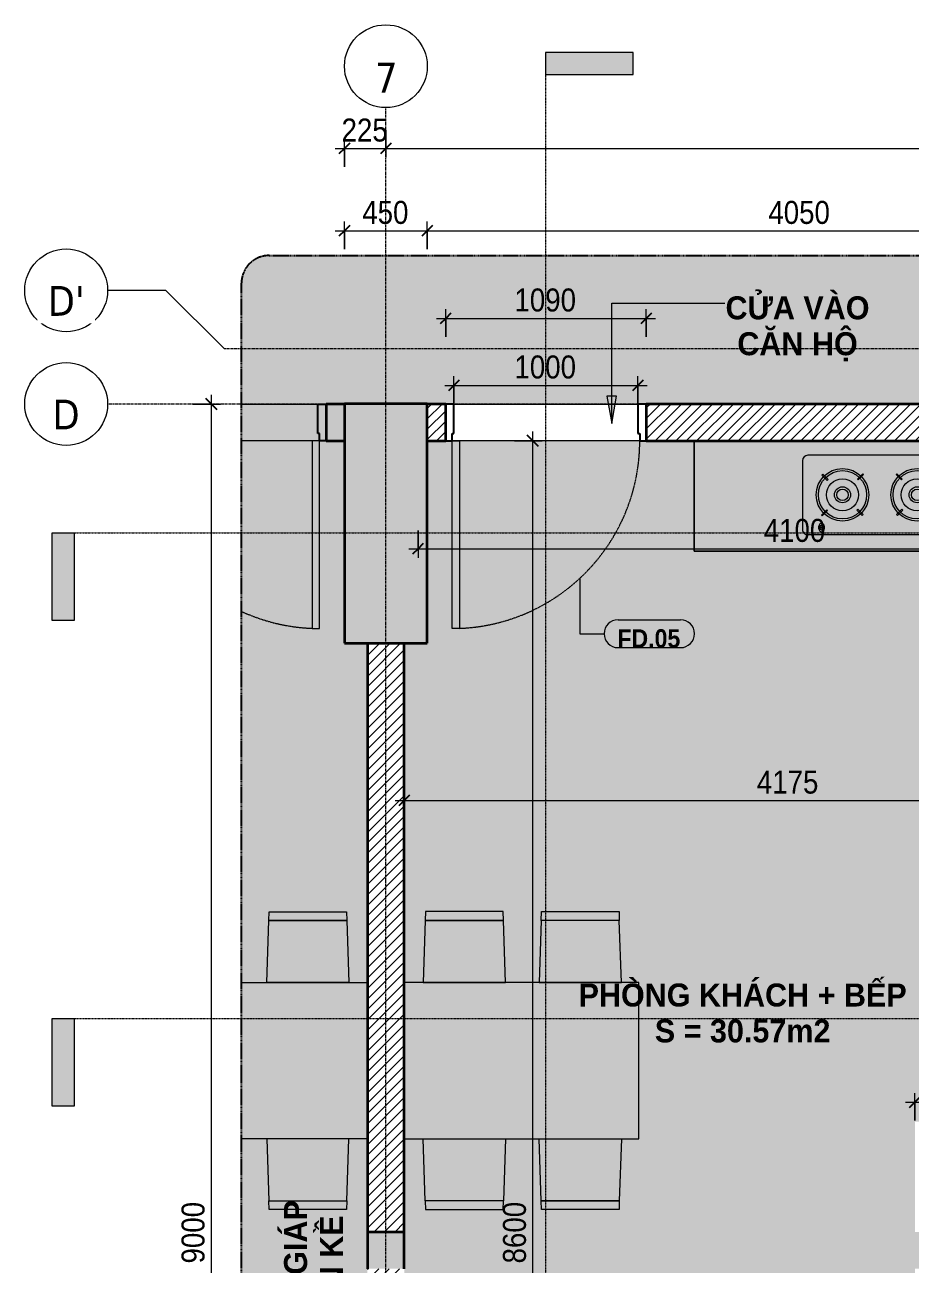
# Model space of a CAD drawing. Header units: millimetres. Extents: x 67190 to 250421, y 542 to 78637.
# Drawn here: x 67190 to 72003, y 28862 to 35598 of the extents above; entities that cross this region are included whole.
import ezdxf

# ---------------------------------------------------------------- set-up
doc = ezdxf.new("R2010")
doc.units = ezdxf.units.MM
for name, pattern in [('Dash - Tight', [4.5, 3, -1.5]), ('Dash Dot 3_16_', [7.9375, 4.7625, -1.5875, 0, -1.5875]), ('Grid Line', [22.225, 12.7, -3.175, 3.175, -3.175]), ('Hidden', [7.14375, 4.7625, -2.38125])]:
    doc.linetypes.add(name, pattern=pattern)
for name, color, linetype, lineweight in [('0-1', 7, 'Continuous', 5), ('A-ANNO-DIMS', 211, 'Continuous', 9), ('A-ANNO-DIMS-50', 211, 'Continuous', 9), ('A-DETL-GENF-1', 7, 'Continuous', 18), ('A-DETL-GENF-3', 92, 'Dash - Tight', 18), ('A-DETL-GENF-4', 92, 'Hidden', 25), ('A-DETL-GENF-5', 9, 'Continuous', 18), ('A-DETL-MEDM', 33, 'Continuous', 35), ('A-DETL-THIN', 151, 'Continuous', 18), ('A-DOOR', 31, 'Continuous', 18), ('A-DOOR-FRAM', 31, 'Continuous', 25), ('A-DOOR-IDEN', 31, 'Continuous', 9), ('A-FLOR-2', 254, 'Continuous', 18), ('A-FLOR-3', 7, 'Continuous', 18), ('A-WALL', 113, 'Continuous', 18), ('A-WALL-4', 113, 'Continuous', 35), ('A-WALL-PATT-2', 111, 'Continuous', 18), ('G-ANNO-SYMB', 111, 'Continuous', 9), ('G-ANNO-SYMB-1', 111, 'Dash Dot 3_16_', 18), ('G-ANNO-TEXT-1', 7, 'Continuous', 9), ('G-ANNO-TEXT-2', 130, 'Continuous', 9), ('I-FURN', 30, 'Continuous', 18), ('I-FURN-1', 10, 'Continuous', 18), ('I-FURN-2', 253, 'Continuous', 18), ('S-COLS-6', 52, 'Continuous', 35), ('S-GRID', 1, 'Continuous', 9), ('S-GRID-1', 1, 'Grid Line', 9), ('S-GRID-IDEN', 1, 'Continuous', 9)]:
    doc.layers.add(name, color=color, linetype=linetype, lineweight=lineweight)
doc.layers.add('A-DETL-GENF-2', color=7, linetype='Continuous', lineweight=18, transparency=0.2)
doc.styles.add('Arial_B', font='arialbd.ttf', dxfattribs={"width": 0.95, "height": 125})
doc.styles.add('Arial_B_1', font='arialbd.ttf', dxfattribs={"width": 0.9, "height": 100})
doc.styles.add('Tahoma_B', font='tahomabd.ttf', dxfattribs={"height": 162.5})
doc.styles.add('UTM Avo', font='', dxfattribs={"width": 0.9, "height": 125})
doc.styles.get('UTM Avo').set_extended_font_data('UTM Avo')
doc.dimstyles.new('1_Dim_chi_tiet_2_5', dxfattribs={"dimscale": 304.8, "dimtxt": 124.912619, "dimasz": 0.19685, "dimexe": 0.164042, "dimexo": 0.0625, "dimgap": 0.016404, "dimtad": 1, "dimdec": 0, "dimrnd": 5, "dimzin": 0, "dimdsep": 46, "dimtxsty": 'UTM Avo', "dimblk1": 'OBLIQUE', "dimblk2": 'OBLIQUE', "dimsah": 1, "dimcen": 0.09, "dimdle": 0.164042, "dimazin": 0, "dimtfac": 1, "dimtdec": 4, "dimtix": 1, "dimtmove": 0, "dimatfit": 3, "dimfxl": 0.328084, "dimfxlon": 1, "dimtvp": 1, "dimtolj": 1, "dimtzin": 0, "dimarcsym": 2})
pattern_1 = [(45, (0, 0), (-28.284271, 28.284271), [])]

# ---------------------------------------------------------------- blocks, each defined once
blk = doc.blocks.new('RES_BAN AN 1 - RES_BAN AN 1-842837-TKCS_CĂN HỘ LOẠI 5 - MẶT BẰNG')
at = {"layer": 'I-FURN-1'}
for p, q in [((-425, 1.8), (-425, 686.8)), ((425, 686.8), (425, 1.8)), ((-425, 549.7), (-761.9, 538.5)), ((-425, 102.3), (-425, 549.7)), ((425, 549.7), (761.9, 538.5)), ((425, 102.3), (425, 549.7)), ((-809.6, 536.9), (-761.9, 538.5)), ((-809.6, 115.1), (-809.6, 536.9)), ((-761.9, 538.5), (-761.9, 113.5)), ((-761.9, 538.5), (-761.9, 113.5)), ((761.9, 538.5), (761.9, 113.5)), ((761.9, 538.5), (809.6, 536.9)), ((761.9, 113.5), (761.9, 538.5)), ((809.6, 536.9), (809.6, 115.1)), ((-761.9, 113.5), (-809.6, 115.1)), ((-761.9, 113.5), (-425, 102.3)), ((761.9, 113.5), (425, 102.3)), ((809.6, 115.1), (761.9, 113.5))]:
    blk.add_line(p, q, dxfattribs=at)
blk = doc.blocks.new('RES_BAN AN 1 - RES_BAN AN 1-851490-TKCS_CĂN HỘ LOẠI 5 - MẶT BẰNG')
at = {"layer": 'I-FURN-2'}
for p, q in [((-425, 0), (-425, -1275)), ((425, -1275), (425, 0)), ((-761.9, -113.5), (-809.6, -115.1)), ((-809.6, -115.1), (-809.6, -536.9)), ((-761.9, -113.5), (-425, -102.3)), ((-761.9, -538.5), (-761.9, -113.5)), ((-761.9, -538.5), (-761.9, -113.5)), ((-425, -102.3), (-425, -549.7)), ((425, -102.3), (425, -549.7)), ((761.9, -113.5), (425, -102.3)), ((761.9, -538.5), (761.9, -113.5)), ((761.9, -113.5), (761.9, -538.5)), ((809.6, -115.1), (761.9, -113.5)), ((809.6, -536.9), (809.6, -115.1)), ((-809.6, -536.9), (-761.9, -538.5)), ((-425, -549.7), (-761.9, -538.5)), ((425, -549.7), (761.9, -538.5)), ((761.9, -538.5), (809.6, -536.9)), ((-761.9, -743.8), (-425, -732.5)), ((-425, -732.5), (-425, -1180)), ((425, -732.5), (425, -1180)), ((761.9, -743.8), (425, -732.5)), ((-809.6, -745.3), (-761.9, -743.8)), ((-809.6, -1167.2), (-809.6, -745.3)), ((-761.9, -1168.8), (-761.9, -743.8)), ((-761.9, -743.8), (-761.9, -1168.8)), ((761.9, -743.8), (809.6, -745.3)), ((761.9, -1168.8), (761.9, -743.8)), ((761.9, -1168.8), (761.9, -743.8)), ((809.6, -745.3), (809.6, -1167.2)), ((-761.9, -1168.8), (-809.6, -1167.2)), ((-425, -1180), (-761.9, -1168.8)), ((425, -1180), (761.9, -1168.8)), ((809.6, -1167.2), (761.9, -1168.8)), ((-425, -1275), (425, -1275))]:
    blk.add_line(p, q, dxfattribs=at)
blk = doc.blocks.new('HE BEP B_ - HE BEP B_-437036-TKCS_CĂN HỘ LOẠI 5 - MẶT BẰNG')
at = {"layer": 'I-FURN'}
for p, q in [((569.3, -491.3), (569.3, -119.3)), ((599.3, -89.3), (1380.9, -89.3)), ((656.9, -126.5), (689.4, -126.5)), ((656.9, -130.4), (656.9, -126.5)), ((689.4, -130.4), (656.9, -130.4)), ((689.4, -126.5), (689.4, -130.4)), ((1290.8, -126.5), (1290.8, -130.4)), ((1323.3, -126.5), (1290.8, -126.5)), ((1290.8, -130.4), (1323.3, -130.4)), ((1323.3, -130.4), (1323.3, -126.5)), ((1410.9, -491.3), (1410.9, -119.3)), ((677.1, -192.1), (672.7, -196.4)), ((672.7, -196.4), (701.8, -225.6)), ((706.2, -221.2), (677.1, -192.1)), ((894.6, -194.8), (865.5, -223.9)), ((869.9, -228.3), (899, -199.2)), ((899, -199.2), (894.6, -194.8)), ((1081.2, -199.2), (1085.6, -194.8)), ((1110.3, -228.3), (1081.2, -199.2)), ((1085.6, -194.8), (1114.7, -223.9)), ((1274, -221.2), (1303.2, -192.1)), ((1307.6, -196.4), (1278.4, -225.6)), ((1303.2, -192.1), (1307.6, -196.4)), ((701.8, -225.6), (706.2, -221.2)), ((865.5, -223.9), (869.9, -228.3)), ((1114.7, -223.9), (1110.3, -228.3)), ((1278.4, -225.6), (1274, -221.2)), ((675.4, -414), (704.6, -384.9)), ((709, -389.3), (679.8, -418.4)), ((704.6, -384.9), (709, -389.3)), ((868.3, -392), (872.7, -387.6)), ((897.4, -421.2), (868.3, -392)), ((872.7, -387.6), (901.8, -416.8)), ((1107.6, -387.6), (1078.5, -416.8)), ((1082.9, -421.2), (1112, -392)), ((1112, -392), (1107.6, -387.6)), ((1275.7, -384.9), (1271.3, -389.3)), ((1271.3, -389.3), (1300.4, -418.4)), ((1304.8, -414), (1275.7, -384.9)), ((679.8, -418.4), (675.4, -414)), ((901.8, -416.8), (897.4, -421.2)), ((1078.5, -416.8), (1082.9, -421.2)), ((1300.4, -418.4), (1304.8, -414)), ((599.3, -521.3), (1380.9, -521.3))]:
    blk.add_line(p, q, dxfattribs=at)
for centre, radius in [((787.2, -306.6), 142.6), ((787.2, -306.6), 131.3), ((1193, -306.6), 142.6), ((1193, -306.6), 131.3), ((787.2, -306.6), 87.2), ((787.2, -306.6), 43.6), ((1193, -306.6), 87.2), ((1193, -306.6), 43.6), ((787.2, -306.6), 30.9), ((1193, -306.6), 30.9)]:
    blk.add_circle(centre, radius, dxfattribs=at)
for centre, radius, start, end in [((599.3, -119.3), 30, 90, 180), ((690.4, -128.8), 33.5, 163.94189, 180), ((690.4, -128.8), 33.5, 180, 196.05811), ((681.9, -126.4), 24.7, 145.20397, 163.94189), ((673.1, -128.4), 11.6, 9.71775, 170.28225), ((673.1, -128.4), 11.6, 189.9102, 350.0898), ((676.6, -122.6), 18.1, 120.79762, 145.20397), ((673.2, -116.9), 11.5, 90, 120.79762), ((673.2, -116.9), 11.5, 59.20238, 90), ((669.8, -122.6), 18.1, 34.79603, 59.20238), ((664.4, -126.4), 24.7, 16.05811, 34.79603), ((655.9, -128.8), 33.5, 0, 16.05811), ((655.9, -128.8), 33.5, 343.94189, 0), ((1324.3, -128.8), 33.5, 163.94189, 180), ((1324.3, -128.8), 33.5, 180, 196.05811), ((1315.8, -126.4), 24.7, 145.20397, 163.94189), ((1310.5, -122.6), 18.1, 120.79762, 145.20397), ((1307.2, -128.4), 11.6, 9.71775, 170.28225), ((1307.2, -128.4), 11.6, 189.9102, 350.0898), ((1307.1, -116.9), 11.5, 90, 120.79762), ((1307.1, -116.9), 11.5, 59.20238, 90), ((1303.7, -122.6), 18.1, 34.79603, 59.20238), ((1298.3, -126.4), 24.7, 16.05811, 34.79603), ((1289.8, -128.8), 33.5, 0, 16.05811), ((1289.8, -128.8), 33.5, 343.94189, 0), ((1380.9, -119.3), 30, 360, 90), ((681.9, -131.3), 24.7, 196.05811, 214.79603), ((676.6, -135), 18.1, 214.79603, 239.20238), ((673.2, -140.7), 11.5, 239.20238, 270), ((673.2, -140.7), 11.5, 270, 300.79762), ((669.8, -135), 18.1, 300.79762, 325.20397), ((664.4, -131.3), 24.7, 325.20397, 343.94189), ((1315.8, -131.3), 24.7, 196.05811, 214.79603), ((1310.5, -135), 18.1, 214.79603, 239.20238), ((1307.1, -140.7), 11.5, 239.20238, 270), ((1307.1, -140.7), 11.5, 270, 300.79762), ((1303.7, -135), 18.1, 300.79762, 325.20397), ((1298.3, -131.3), 24.7, 325.20397, 343.94189), ((599.3, -491.3), 30, 180, 270), ((1380.9, -491.3), 30, 270, 360)]:
    blk.add_arc(centre, radius, start, end, dxfattribs=at)
at = {"layer": 'I-FURN-2'}
for p, q in [((0, 1600), (-600, 1600)), ((0, 1600), (-600, 1600)), ((0, 0), (0, 1600)), ((0, 0), (0, 1600)), ((-495.6, 337.9), (-495.6, 1182.5)), ((-478.1, 1200), (-121.9, 1200)), ((-184.4, 1173.3), (-371.1, 1173.3)), ((-104.4, 1182.5), (-104.4, 337.9)), ((-444.4, 1042.1), (-323.5, 1093.7)), ((-424.5, 1120), (-424.5, 934.5)), ((-314.6, 1078.3), (-419.7, 999.4)), ((-323.5, 1093.7), (-314.6, 1078.3)), ((-131.1, 934.5), (-131.1, 1120)), ((-453.5, 1016.6), (-446.4, 1004.2)), ((-371.1, 881.2), (-184.4, 881.2)), ((-410.2, 351.9), (-410.2, 822.3)), ((-183.5, 827.2), (-388, 827.2)), ((-382.2, 347.1), (-382.2, 827.2)), ((-354.2, 347.1), (-354.2, 827.2)), ((-326.2, 347.1), (-326.2, 827.2)), ((-298.2, 347.1), (-298.2, 827.2)), ((-270.2, 347.1), (-270.2, 827.2)), ((-242.2, 347.1), (-242.2, 827.2)), ((-214.2, 347.1), (-214.2, 827.2)), ((-186.2, 347.1), (-186.2, 827.2)), ((-158.2, 353.5), (-158.2, 820.8)), ((-441.3, 773.8), (-441.3, 400.4)), ((-130.2, 400.4), (-130.2, 773.8)), ((-388, 347.1), (-183.5, 347.1)), ((-121.9, 320.4), (-478.1, 320.4)), ((2000, 0), (0, 0)), ((0, 0), (2000, 0)), ((2000, -600), (2000, 0)), ((2000, 0), (2000, -600))]:
    blk.add_line(p, q, dxfattribs=at)
for centre, radius in [((-451.1, 1068.2), 17.8), ((-317.8, 1028.4), 22.2), ((-451.1, 961.5), 17.8)]:
    blk.add_circle(centre, radius, dxfattribs=at)
for centre, radius, start, end in [((-478.1, 1182.5), 17.5, 90, 180), ((-371.1, 1120), 53.3, 90, 180), ((-184.4, 1120), 53.3, 360, 90), ((-121.9, 1182.5), 17.5, 0, 90), ((-438.1, 1025.5), 17.8, 110.53791, 209.9521), ((-431, 1013.1), 17.8, 209.9521, 309.46175), ((-371.1, 934.5), 53.3, 180, 270), ((-184.4, 934.5), 53.3, 270, 360), ((-388, 773.8), 53.3, 90, 180), ((-183.5, 773.8), 53.3, 360, 90), ((-478.1, 337.9), 17.5, 180, 270), ((-388, 400.4), 53.3, 180, 270), ((-183.5, 400.4), 53.3, 270, 360), ((-121.9, 337.9), 17.5, 270, 0)]:
    blk.add_arc(centre, radius, start, end, dxfattribs=at)
blk = doc.blocks.new('NCV_TKTC_TANG 1_rvt-1-TKCS_CĂN HỘ LOẠI 5 - MẶT BẰNG')
at = {"layer": 'A-FLOR-2'}
blk.add_line((68792.6, 33336.9), (68367.6, 33336.9), dxfattribs=at)
at = {"layer": 'A-FLOR-3'}
blk.add_line((70532.6, 33336.9), (69512.6, 33336.9), dxfattribs=at)
at = {"layer": 'I-FURN'}
for name, p, rotation in [('HE BEP B_ - HE BEP B_-437036-TKCS_CĂN HỘ LOẠI 5 - MẶT BẰNG', (72827.6, 32736.9), 180), ('RES_BAN AN 1 - RES_BAN AN 1-842837-TKCS_CĂN HỘ LOẠI 5 - MẶT BẰNG', (69054.3, 29968.2), 90.00000000000026), ('RES_BAN AN 1 - RES_BAN AN 1-851490-TKCS_CĂN HỘ LOẠI 5 - MẶT BẰNG', (69252.6, 29968.6), 89.9999999999997)]:
    blk.add_blockref(name, p, dxfattribs=dict(at, rotation=rotation))
blk = doc.blocks.new('FD_05 - FD_05-1000x2200mm-835433-TKCS_CĂN HỘ LOẠI 5 - MẶT BẰNG')
at = {"layer": 'A-DETL-GENF-3'}
for p, q in [((510, -100), (470, -100)), ((470, -100), (470, -1120)), ((510, -1120), (510, -100)), ((470, -1120), (510, -1120))]:
    blk.add_line(p, q, dxfattribs=at)
blk.add_arc((510, -100), 1020, 245.33468, 267.75253, dxfattribs=at)
at = {"layer": 'A-DOOR-FRAM'}
for p, q in [((500, 100), (545, 100)), ((500, -60), (500, 100)), ((510, -60), (500, -60)), ((510, -100), (510, -60)), ((545, -100), (510, -100))]:
    blk.add_line(p, q, dxfattribs=at)
blk = doc.blocks.new('FD_05 - FD_05-1000x2200mm-835434-TKCS_CĂN HỘ LOẠI 5 - MẶT BẰNG')
at = {"layer": 'A-DETL-GENF-3'}
for p, q in [((470, 100), (470, 1120)), ((470, 1120), (510, 1120)), ((510, 1120), (510, 100)), ((510, 100), (470, 100))]:
    blk.add_line(p, q, dxfattribs=at)
blk.add_arc((510, 100), 1020, 92.24747, 180, dxfattribs=at)
at = {"layer": 'A-DOOR-FRAM'}
for p, q in [((-510, 100), (-545, 100)), ((-510, 60), (-510, 100)), ((545, 100), (510, 100)), ((510, 100), (510, 60)), ((-500, 60), (-510, 60)), ((-500, -100), (-500, 60)), ((510, 60), (500, 60)), ((500, 60), (500, -100)), ((-545, -100), (-500, -100)), ((500, -100), (545, -100))]:
    blk.add_line(p, q, dxfattribs=at)
blk = doc.blocks.new('BORDER VIEW - BORDER VIEW-2588524-TKCS_CĂN HỘ LOẠI 5 - MẶT BẰNG')
at = {"layer": 'A-DETL-GENF-4'}
for p, q in [((150, 11826.4), (9679.7, 11826.4)), ((0, 150), (0, 11676.4))]:
    blk.add_line(p, q, dxfattribs=at)
blk.add_arc((150, 11676.4), 150, 90, 180, dxfattribs=at)
blk = doc.blocks.new('Grid - M_Grid Head - Circle-353313-TKCS_CĂN HỘ LOẠI 5 - MẶT BẰNG')
at = {"layer": 'S-GRID-IDEN'}
blk.add_circle((0, 0), 4.5, dxfattribs=at)
blk = doc.blocks.new('DIMBLOCK2-TKCS_CĂN HỘ LOẠI 5 - MẶT BẰNG')
at = {"layer": 'A-ANNO-DIMS-50'}
for p, q in [((69327.6, 32850.1), (69327.6, 32700.1)), ((69327.6, 32750.1), (69327.6, 32850.1)), ((73427.6, 32850.1), (73427.6, 32700.1)), ((73427.6, 32750.1), (73427.6, 32850.1)), ((69277.6, 32750.1), (73477.6, 32750.1))]:
    blk.add_line(p, q, dxfattribs=at)
at = {"layer": 'A-ANNO-DIMS-50', "lineweight": 25}
for p, q in [((69327.6, 32750.1), (69297.6, 32720.1)), ((69327.6, 32750.1), (69357.6, 32780.1)), ((73427.6, 32750.1), (73397.6, 32720.1)), ((73427.6, 32750.1), (73457.6, 32780.1))]:
    blk.add_line(p, q, dxfattribs=at)
at = {"layer": 'A-ANNO-DIMS-50', "color": 0, "insert": (71206.4, 32912.5), "char_height": 125, "width": 410.824, "attachment_point": 1, "line_spacing_factor": 1.110334, "style": 'UTM Avo'}
blk.add_mtext('4100', dxfattribs=at)
blk = doc.blocks.new('_Oblique')
at = {"color": 0, "linetype": 'ByBlock', "lineweight": -2}
blk.add_line((-0.5, -0.5), (0.5, 0.5), dxfattribs=at)
blk = doc.blocks.new('DIMBLOCK5-TKCS_CĂN HỘ LOẠI 5 - MẶT BẰNG')
at = {"layer": 'A-ANNO-DIMS-50', "lineweight": 25}
for p, q in [((69951.2, 33337.4), (69921.2, 33367.4)), ((69951.2, 33337.4), (69981.2, 33307.4)), ((69951.2, 24737.4), (69921.2, 24767.4)), ((69951.2, 24737.4), (69981.2, 24707.4))]:
    blk.add_line(p, q, dxfattribs=at)
at = {"layer": 'A-ANNO-DIMS-50'}
for p, q in [((69951.2, 24687.4), (69951.2, 33387.4)), ((69851.2, 33337.4), (70001.2, 33337.4)), ((69951.2, 33337.4), (69851.2, 33337.4)), ((69851.2, 24737.4), (70001.2, 24737.4)), ((69951.2, 24737.4), (69851.2, 24737.4))]:
    blk.add_line(p, q, dxfattribs=at)
at = {"layer": 'A-ANNO-DIMS-50', "color": 0, "insert": (69788.9, 28866.2), "char_height": 125, "width": 410.824, "attachment_point": 1, "rotation": 90, "line_spacing_factor": 1.110334, "style": 'UTM Avo'}
blk.add_mtext('8600', dxfattribs=at)
blk = doc.blocks.new('DIMBLOCK19-TKCS_CĂN HỘ LOẠI 5 - MẶT BẰNG')
at = {"layer": 'A-ANNO-DIMS-50'}
for p, q in [((68927.6, 34825.9), (68927.6, 34975.9)), ((69152.6, 35025.9), (69152.6, 34875.9)), ((69152.6, 34925.9), (69152.6, 35025.9)), ((68877.6, 34925.9), (69152.6, 34925.9)), ((68927.6, 34925.9), (68927.6, 34825.9))]:
    blk.add_line(p, q, dxfattribs=at)
at = {"layer": 'A-ANNO-DIMS-50', "lineweight": 25}
for p, q in [((68927.6, 34925.9), (68897.6, 34895.9)), ((68927.6, 34925.9), (68957.6, 34955.9)), ((69152.6, 34925.9), (69122.6, 34895.9)), ((69152.6, 34925.9), (69182.6, 34955.9))]:
    blk.add_line(p, q, dxfattribs=at)
at = {"layer": 'A-ANNO-DIMS-50', "color": 0, "insert": (68911.7, 35088.3), "char_height": 125, "width": 308.118, "attachment_point": 1, "line_spacing_factor": 1.110334, "style": 'UTM Avo'}
blk.add_mtext('225', dxfattribs=at)
blk = doc.blocks.new('DIMBLOCK20-TKCS_CĂN HỘ LOẠI 5 - MẶT BẰNG')
at = {"layer": 'A-ANNO-DIMS-50'}
for p, q in [((69152.6, 35025.9), (69152.6, 34875.9)), ((69152.6, 34925.9), (69152.6, 35025.9)), ((77352.6, 35025.9), (77352.6, 34875.9)), ((77352.6, 34925.9), (77352.6, 35025.9)), ((69152.6, 34925.9), (77352.6, 34925.9))]:
    blk.add_line(p, q, dxfattribs=at)
at = {"layer": 'A-ANNO-DIMS-50', "lineweight": 25}
for p, q in [((69152.6, 34925.9), (69122.6, 34895.9)), ((69152.6, 34925.9), (69182.6, 34955.9)), ((77352.6, 34925.9), (77322.6, 34895.9)), ((77352.6, 34925.9), (77382.6, 34955.9))]:
    blk.add_line(p, q, dxfattribs=at)
at = {"layer": 'A-ANNO-DIMS-50', "color": 0, "insert": (73081.4, 35088.3), "char_height": 125, "width": 410.824, "attachment_point": 1, "line_spacing_factor": 1.110334, "style": 'UTM Avo'}
blk.add_mtext('8200', dxfattribs=at)
blk = doc.blocks.new('DIMBLOCK22-TKCS_CĂN HỘ LOẠI 5 - MẶT BẰNG')
at = {"layer": 'A-ANNO-DIMS-50'}
for p, q in [((68927.6, 34378.3), (68927.6, 34528.3)), ((69377.6, 34378.3), (69377.6, 34528.3)), ((68877.6, 34478.3), (69377.6, 34478.3)), ((68927.6, 34478.3), (68927.6, 34378.3)), ((69377.6, 34478.3), (69377.6, 34378.3))]:
    blk.add_line(p, q, dxfattribs=at)
at = {"layer": 'A-ANNO-DIMS-50', "lineweight": 25}
for p, q in [((68927.6, 34478.3), (68957.6, 34508.3)), ((69377.6, 34478.3), (69407.6, 34508.3)), ((68927.6, 34478.3), (68897.6, 34448.3)), ((69377.6, 34478.3), (69347.6, 34448.3))]:
    blk.add_line(p, q, dxfattribs=at)
at = {"layer": 'A-ANNO-DIMS-50', "color": 0, "insert": (69024.2, 34640.7), "char_height": 125, "width": 308.118, "attachment_point": 1, "line_spacing_factor": 1.110334, "style": 'UTM Avo'}
blk.add_mtext('450', dxfattribs=at)
blk = doc.blocks.new('DIMBLOCK23-TKCS_CĂN HỘ LOẠI 5 - MẶT BẰNG')
at = {"layer": 'A-ANNO-DIMS-50'}
for p, q in [((69377.6, 34378.3), (69377.6, 34528.3)), ((73427.6, 34378.3), (73427.6, 34528.3)), ((69377.6, 34478.3), (73427.6, 34478.3)), ((69377.6, 34478.3), (69377.6, 34378.3)), ((73427.6, 34478.3), (73427.6, 34378.3))]:
    blk.add_line(p, q, dxfattribs=at)
at = {"layer": 'A-ANNO-DIMS-50', "lineweight": 25}
for p, q in [((69377.6, 34478.3), (69407.6, 34508.3)), ((73427.6, 34478.3), (73457.6, 34508.3)), ((69377.6, 34478.3), (69347.6, 34448.3)), ((73427.6, 34478.3), (73397.6, 34448.3))]:
    blk.add_line(p, q, dxfattribs=at)
at = {"layer": 'A-ANNO-DIMS-50', "color": 0, "insert": (71231.4, 34640.7), "char_height": 125, "width": 410.824, "attachment_point": 1, "line_spacing_factor": 1.110334, "style": 'UTM Avo'}
blk.add_mtext('4050', dxfattribs=at)
blk = doc.blocks.new('STN_Door Tag - STN_Door Tag-1788670-TKCS_CĂN HỘ LOẠI 5 - MẶT BẰNG')
at = {"layer": 'A-DOOR-IDEN'}
for p, q in [((-3.37, 1.49), (3.43, 1.49)), ((-3.37, -1.52), (3.43, -1.52))]:
    blk.add_line(p, q, dxfattribs=at)
for centre, start, end in [((-3.37, -0.01), 90, 270), ((3.43, -0.01), 270, 90)]:
    blk.add_arc(centre, 1.51, start, end, dxfattribs=at)
blk = doc.blocks.new('DIMBLOCK29-TKCS_CĂN HỘ LOẠI 5 - MẶT BẰNG')
at = {"layer": 'A-ANNO-DIMS-50'}
for p, q in [((69477.6, 33902.4), (69477.6, 34052.4)), ((70567.6, 33902.4), (70567.6, 34052.4)), ((69427.6, 34002.4), (70617.6, 34002.4)), ((69477.6, 34002.4), (69477.6, 33902.4)), ((70567.6, 34002.4), (70567.6, 33902.4))]:
    blk.add_line(p, q, dxfattribs=at)
at = {"layer": 'A-ANNO-DIMS-50', "lineweight": 25}
for p, q in [((69477.6, 34002.4), (69507.6, 34032.4)), ((70567.6, 34002.4), (70597.6, 34032.4)), ((69477.6, 34002.4), (69447.6, 33972.4)), ((70567.6, 34002.4), (70537.6, 33972.4))]:
    blk.add_line(p, q, dxfattribs=at)
at = {"layer": 'A-ANNO-DIMS-50', "color": 0, "insert": (69851.4, 34164.8), "char_height": 125, "width": 410.824, "attachment_point": 1, "line_spacing_factor": 1.110334, "style": 'UTM Avo'}
blk.add_mtext('1090', dxfattribs=at)
blk = doc.blocks.new('DIMBLOCK30-TKCS_CĂN HỘ LOẠI 5 - MẶT BẰNG')
at = {"layer": 'A-ANNO-DIMS-50'}
for p, q in [((69522.6, 33538.3), (69522.6, 33688.3)), ((70522.6, 33538.3), (70522.6, 33688.3)), ((69472.6, 33638.3), (70572.6, 33638.3)), ((69522.6, 33638.3), (69522.6, 33538.3)), ((70522.6, 33638.3), (70522.6, 33538.3))]:
    blk.add_line(p, q, dxfattribs=at)
at = {"layer": 'A-ANNO-DIMS-50', "lineweight": 25}
for p, q in [((69522.6, 33638.3), (69492.6, 33608.3)), ((69522.6, 33638.3), (69552.6, 33668.3)), ((70522.6, 33638.3), (70492.6, 33608.3)), ((70522.6, 33638.3), (70552.6, 33668.3))]:
    blk.add_line(p, q, dxfattribs=at)
at = {"layer": 'A-ANNO-DIMS-50', "color": 0, "insert": (69851.4, 33800.7), "char_height": 125, "width": 410.824, "attachment_point": 1, "line_spacing_factor": 1.110334, "style": 'UTM Avo'}
blk.add_mtext('1000', dxfattribs=at)
blk = doc.blocks.new('DIMBLOCK31-TKCS_CĂN HỘ LOẠI 5 - MẶT BẰNG')
at = {"layer": 'A-ANNO-DIMS-50', "lineweight": 25}
for p, q in [((68204.1, 33536.9), (68174.1, 33566.9)), ((68204.1, 33536.9), (68234.1, 33506.9)), ((68204.1, 24536.9), (68174.1, 24566.9)), ((68204.1, 24536.9), (68234.1, 24506.9))]:
    blk.add_line(p, q, dxfattribs=at)
at = {"layer": 'A-ANNO-DIMS-50'}
for p, q in [((68204.1, 24536.9), (68204.1, 33586.9)), ((68104.1, 33536.9), (68254.1, 33536.9)), ((68204.1, 33536.9), (68104.1, 33536.9)), ((68104.1, 24536.9), (68254.1, 24536.9)), ((68204.1, 24536.9), (68104.1, 24536.9))]:
    blk.add_line(p, q, dxfattribs=at)
at = {"layer": 'A-ANNO-DIMS-50', "color": 0, "insert": (68041.7, 28865.8), "char_height": 125, "width": 410.824, "attachment_point": 1, "rotation": 90, "line_spacing_factor": 1.110334, "style": 'UTM Avo'}
blk.add_mtext('9000', dxfattribs=at)
blk = doc.blocks.new('Section - 3_32_ x 3_8_-4701953-TKCS_CĂN HỘ LOẠI 5 - MẶT BẰNG')
at = {"layer": 'G-ANNO-SYMB'}
blk.add_hatch(color=256, dxfattribs=at).paths.add_polyline_path([(0, 9.525), (0, 0), (-2.38125, 0), (-2.38125, 9.525)])
for p, q in [((0, 9.525), (-2.38125, 9.525)), ((-2.38125, 9.525), (-2.38125, 0)), ((0, 0), (0, 9.525)), ((-2.38125, 0), (0, 0))]:
    blk.add_line(p, q, dxfattribs=at)
blk = doc.blocks.new('DIMBLOCK40-TKCS_CĂN HỘ LOẠI 5 - MẶT BẰNG')
at = {"layer": 'A-ANNO-DIMS-50'}
for p, q in [((74527.6, 29842.2), (74527.6, 29692.2)), ((74527.6, 29742.2), (74527.6, 29842.2)), ((72027.6, 29642.2), (72027.6, 29792.2)), ((71977.6, 29742.2), (74577.6, 29742.2)), ((72027.6, 29742.2), (72027.6, 29642.2))]:
    blk.add_line(p, q, dxfattribs=at)
at = {"layer": 'A-ANNO-DIMS-50', "lineweight": 25}
for p, q in [((72027.6, 29742.2), (71997.6, 29712.2)), ((72027.6, 29742.2), (72057.6, 29772.2)), ((74527.6, 29742.2), (74497.6, 29712.2)), ((74527.6, 29742.2), (74557.6, 29772.2))]:
    blk.add_line(p, q, dxfattribs=at)
at = {"layer": 'A-ANNO-DIMS-50', "color": 0, "insert": (73106.4, 29904.6), "char_height": 125, "width": 410.824, "attachment_point": 1, "line_spacing_factor": 1.110334, "style": 'UTM Avo'}
blk.add_mtext('2500', dxfattribs=at)
blk = doc.blocks.new('DIMBLOCK52-TKCS_CĂN HỘ LOẠI 5 - MẶT BẰNG')
at = {"layer": 'A-ANNO-DIMS-50'}
for p, q in [((69252.6, 31482.2), (69252.6, 31332.2)), ((69252.6, 31382.2), (69252.6, 31482.2)), ((73427.6, 31482.2), (73427.6, 31332.2)), ((73427.6, 31382.2), (73427.6, 31482.2)), ((69202.6, 31382.2), (73477.6, 31382.2))]:
    blk.add_line(p, q, dxfattribs=at)
at = {"layer": 'A-ANNO-DIMS-50', "lineweight": 25}
for p, q in [((69252.6, 31382.2), (69282.6, 31412.2)), ((73427.6, 31382.2), (73457.6, 31412.2)), ((69252.6, 31382.2), (69222.6, 31352.2)), ((73427.6, 31382.2), (73397.6, 31352.2))]:
    blk.add_line(p, q, dxfattribs=at)
at = {"layer": 'A-ANNO-DIMS-50', "color": 0, "insert": (71168.9, 31544.6), "char_height": 125, "width": 410.824, "attachment_point": 1, "line_spacing_factor": 1.110334, "style": 'UTM Avo'}
blk.add_mtext('4175', dxfattribs=at)

msp = doc.modelspace()

# ---------------------------------------------------------------- hatches: boundary and pattern name
at = {"layer": 'A-DETL-GENF-1'}
msp.add_hatch(color=256, dxfattribs=at).paths.add_polyline_path([(69452.6, 24737.4), (72027.6, 24737.4), (72028, 29637.4), (74527.6, 29637.4), (74527.1, 31137.4), (73427.6, 31137.4), (73427.6, 33337.4), (69377.6, 33336.9), (69377.6, 32236.9), (69252.6, 32236.9), (69252.6, 25536.9), (69352.6, 25536.9), (69352.6, 24737.4)])
at = {"layer": 'A-DETL-GENF-2'}
h = msp.add_hatch(color=256, dxfattribs=at)
h.paths.add_polyline_path([(68517.6, 22517.4), (78047.3, 22517.4), (78086.1, 22522.5), (78122.3, 22537.5), (78153.3, 22561.3), (78177.2, 22592.4), (78192.2, 22628.5), (78197.3, 22667.4), (78197.3, 34193.8), (78192.2, 34232.6), (78177.2, 34268.8), (78153.3, 34299.9), (78122.3, 34323.7), (78086.1, 34338.7), (78047.3, 34343.8), (68517.6, 34343.8), (68478.7, 34338.7), (68442.6, 34323.7), (68411.5, 34299.9), (68387.7, 34268.8), (68372.7, 34232.6), (68367.6, 34193.8), (68367.6, 22667.4), (68372.7, 22628.5), (68387.7, 22592.4), (68411.5, 22561.3), (68442.6, 22537.5), (68478.7, 22522.5)])
h.paths.add_polyline_path([(69252.6, 23335.3), (69052.6, 23335.3), (69052.6, 24536.9), (68952.6, 24537.4), (68952.6, 25536.9), (69052.6, 25536.9), (69052.6, 32235.3), (68977.6, 32235.3), (68977.6, 32236.9), (68927.6, 32236.9), (68927.8, 33537.4), (77527.6, 33536.9), (77527.6, 32536.9), (77452.6, 32536.9), (77452.6, 24536.9), (74627.6, 24536.9), (74627.3, 23336.9), (69252.6, 23336.9)])
h.paths.add_polyline_path([(77302.6, 23336.9), (77102.6, 23337.4), (77102.6, 23536.9), (77302.6, 23536.9), (77302.6, 23337.4)])
h.paths.add_polyline_path([(77950.7, 26746.5), (77938.2, 26748.2), (77926.6, 26753.1), (77916.4, 26761.3), (77908.5, 26772.4), (77904.3, 26783.3), (77902.8, 26795), (77904.5, 26807.4), (77909.4, 26819), (77917.2, 26828.9), (77928.7, 26837.2), (77939.6, 26841.4), (77951.3, 26842.8), (77951.3, 26839.7), (77938.8, 26837.9), (77927.2, 26832.6), (77919.4, 26826.7), (77912.2, 26817.4), (77907.4, 26805.5), (77906, 26795), (77907.8, 26782.5), (77913, 26770.9), (77919.4, 26762.7), (77928.2, 26755.8), (77939.1, 26751.3), (77950.7, 26749.5), (77950.7, 26748.2)])
at = {"layer": 'A-DETL-GENF-5'}
h = msp.add_hatch(dxfattribs=at)
h.set_pattern_fill('FP_2', color=256, style=0, pattern_type=2)
h.set_pattern_definition([(50, (0, 0), (364.3679, -31.8783), [38.1, -419.1]), (355, (0, 0), (-70.4859, 382.1133), [30.48, -335.28]), (100.451, (30.36, -2.66), (293.885, 350.2334), [32.38, -356.18]), (46.184, (0, 101.6), (542.1585, -84.0858), [57.15, -628.65]), (96.636, (45.2, 94.6), (474.805, 494.8554), [48.57, -534.27]), (351.184, (0, 101.6), (474.8102, 494.85), [45.72, -502.92]), (21, (50.8, 76.2), (303.2285, -204.5305), [38.1, -419.1]), (326, (50.8, 76.2), (123.6039, 368.376), [30.48, -335.28]), (71.451, (76.07, 59.16), (426.8341, 163.8427), [32.38, -356.18]), (37.5, (0, 0), (6.17665, 169.11015), [3.353, -327.863, 3.353, -337.007, -336.55]), (37.5, (0, 0), (6.17665, 169.11015), [-671.576, 3.353, -333.197]), (7.5, (0, 0), (133.63888, 200.3615), [3.353, -190.703, 3.353, -320.243, -128.27]), (7.5, (0, 0), (133.63888, 200.3615), [-517.652, 3.353, -124.917]), (327.5, (-113.28, 0), (271.18182, -11.45836), [3.353, -123.647, 3.353, -392.887, -525.78]), (327.5, (-113.28, 0), (271.18182, -11.45836), [-523.24, 3.353, -522.427]), (317.5, (-164.08, 0), (296.2585, 50.85285), [3.353, -161.747, 3.353, -259.791, -373.38]), (317.5, (-164.08, 0), (296.2585, 50.85285), [-428.244, 3.353, -370.027]), (45, (0, 0), (-125.7236, 125.7236), []), (45, (0, 190.5), (-125.7236, 125.7236), [])])
h.paths.add_polyline_path([(69052.6, 23335.3), (69252.6, 23335.3), (69252.5, 23536.9), (69052.6, 23536.9), (69052.6, 23336.9)])
h.paths.add_polyline_path([(74432.5, 23339), (74627.6, 23339), (74627.6, 23536.9), (74427.6, 23536.9), (74427.6, 23339)])
h.paths.add_polyline_path([(77452.6, 24536.9), (77452.6, 25536.9), (77077.6, 25536.9), (77077.6, 24536.9), (77452.6, 24536.9)])
h.paths.add_polyline_path([(72227.6, 24536.9), (72227.6, 24737.4), (72027.6, 24736.9), (72027.6, 24536.9), (72127.6, 24536.9)])
h.paths.add_polyline_path([(69252.6, 24537.4), (69352.6, 24537.4), (69352.6, 25536.9), (68952.6, 25536.9), (68952.6, 24537.4), (69052.6, 24537.4)])
h.paths.add_polyline_path([(74520, 24538.6), (74627.6, 24538.6), (74627.6, 24737.4), (74427.6, 24736.9), (74427.6, 24538.6)])
h.paths.add_polyline_path([(77452.6, 28386.9), (77452.6, 28886.9), (77252.6, 28886.9), (77252.6, 28386.9)])
h.paths.add_polyline_path([(74542.1, 28836.9), (74627.6, 28836.9), (74627.6, 29036.9), (74527.6, 29036.9), (74527.6, 28836.9)])
h.paths.add_polyline_path([(72027.6, 28836.9), (72127.6, 28836.9), (72127.6, 29036.9), (72027.6, 29036.9)])
h.paths.add_polyline_path([(69052.6, 28836.9), (69252.6, 28836.9), (69252.6, 29036.9), (69052.6, 29036.9)])
h.paths.add_polyline_path([(77452.6, 30436.9), (77452.6, 30836.9), (77252.6, 30836.9), (77252.6, 30436.9)])
h.paths.add_polyline_path([(73627.6, 31136.9), (73627.6, 31236.9), (73427.6, 31236.9), (73427.6, 31136.9)])
h.paths.add_polyline_path([(69377.6, 32236.9), (69377.6, 33537.4), (68927.6, 33536.9), (68927.6, 32236.9), (69252.6, 32236.9)])
h.paths.add_polyline_path([(77527.6, 32536.9), (77527.6, 33536.9), (77177.6, 33536.9), (77177.6, 32536.9), (77452.6, 32536.9)])
h.paths.add_polyline_path([(74056.9, 33336.9), (74252.9, 33336.9), (74252.9, 33536.9), (74052.9, 33536.9), (74052.9, 33336.9)])
at = {"layer": 'A-WALL-PATT-2'}
h = msp.add_hatch(dxfattribs=at)
h.set_pattern_fill('FP_1', color=256, style=0, pattern_type=2)
h.set_pattern_definition(pattern_1)
h.paths.add_polyline_path([(75452.6, 33336.9), (77177.6, 33337.4), (77177.6, 33536.9), (74252.9, 33536.9), (74252.9, 33336.9), (75446.3, 33336.9)])
h.paths.add_polyline_path([(73427.6, 33336.9), (74052.9, 33337.4), (74052.9, 33536.9), (70567.6, 33536.9), (70567.6, 33336.9), (73427.6, 33336.9)])
h.paths.add_polyline_path([(69377.6, 33336.9), (69477.6, 33337.4), (69477.6, 33536.9), (69377.6, 33536.9), (69377.6, 33337.4)])
h = msp.add_hatch(dxfattribs=at)
h.set_pattern_fill('FP_1', color=256, style=0, pattern_type=2)
h.set_pattern_definition(pattern_1)
h.paths.add_polyline_path([(69252.6, 25536.9), (69252.6, 28836.9), (69052.6, 28836.9), (69052.6, 25536.9)])
h.paths.add_polyline_path([(69052.6, 29036.9), (69252.6, 29036.9), (69252.6, 32236.9), (69052.6, 32236.9), (69052.6, 29978.4)])
at = {"layer": 'G-ANNO-TEXT-2'}
msp.add_hatch(color=256, dxfattribs=at).paths.add_polyline_path([(70379.9, 33430.3), (70406.3, 33580.3), (70353.4, 33580.3)])

# ---------------------------------------------------------------- linework, layer by layer
at = {"layer": 'A-DETL-MEDM'}
for p, q in [((69377.6, 33537.4), (68927.6, 33537.4)), ((68927.6, 33537.4), (68927.6, 32236.9)), ((69377.6, 32236.9), (69377.6, 33537.4)), ((68927.6, 32236.9), (69377.6, 32236.9)), ((69252.6, 29036.9), (69052.6, 29036.9)), ((69052.6, 29036.9), (69052.6, 28836.9)), ((69252.6, 28836.9), (69252.6, 29036.9))]:
    msp.add_line(p, q, dxfattribs=at)
at = {"layer": 'A-DETL-THIN'}
for p, q in [((69377.6, 33536.9), (74052.9, 33536.9)), ((73427.6, 33337.4), (69377.6, 33337.4)), ((68977.6, 32235.3), (68977.6, 32236.9)), ((69052.6, 32235.3), (68977.6, 32235.3)), ((69052.6, 29036.9), (69052.6, 32235.3)), ((69252.6, 32236.9), (69252.6, 29036.9))]:
    msp.add_line(p, q, dxfattribs=at)
at = {"layer": 'A-DOOR-IDEN'}
for p, q in [((70206.3, 32586.7), (70206.3, 32288.7)), ((70206.3, 32288.7), (70338.8, 32288.7))]:
    msp.add_line(p, q, dxfattribs=at)
at = {"layer": 'A-WALL'}
for p, q in [((68367.6, 33536.9), (68782.6, 33536.9)), ((69522.6, 33536.9), (70522.6, 33536.9)), ((68792.6, 33336.9), (68367.6, 33336.9)), ((70532.6, 33336.9), (69512.6, 33336.9))]:
    msp.add_line(p, q, dxfattribs=at)
at = {"layer": 'A-WALL-4'}
for p, q in [((68927.6, 33536.9), (68827.6, 33536.9)), ((68827.6, 33536.9), (68827.6, 33336.9)), ((69477.6, 33536.9), (69377.6, 33536.9)), ((69477.6, 33336.9), (69477.6, 33536.9)), ((74052.9, 33536.9), (70567.6, 33536.9)), ((70567.6, 33536.9), (70567.6, 33336.9)), ((68827.6, 33336.9), (68927.6, 33336.9)), ((69377.6, 33336.9), (69477.6, 33336.9)), ((70567.6, 33336.9), (74052.9, 33336.9)), ((69052.6, 32236.9), (69052.6, 29036.9)), ((69252.6, 29036.9), (69252.6, 32236.9))]:
    msp.add_line(p, q, dxfattribs=at)
at = {"layer": 'G-ANNO-SYMB-1'}
for p, q in [((70020.8, 35327.6), (70020.8, 21654.4)), ((67458.2, 32837.4), (79306.4, 32837.4)), ((67458.2, 30197.4), (79306.4, 30197.4))]:
    msp.add_line(p, q, dxfattribs=at)
at = {"layer": 'G-ANNO-TEXT-2'}
for p, q in [((70379.9, 34084.3), (70929.6, 34084.3)), ((70379.9, 33430.3), (70379.9, 34084.3)), ((70929.6, 34084.3), (70995.6, 34084.3)), ((70406.3, 33580.3), (70353.4, 33580.3)), ((70353.4, 33580.3), (70379.9, 33430.3)), ((70379.9, 33430.3), (70406.3, 33580.3))]:
    msp.add_line(p, q, dxfattribs=at)
at = {"layer": 'S-COLS-6'}
msp.add_line((69052.6, 29036.9), (69052.6, 28836.9), dxfattribs=at)
at = {"layer": 'S-GRID'}
for p, q in [((67957.3, 34154.4), (67639.8, 34154.4)), ((68274.8, 33836.9), (67957.3, 34154.4))]:
    msp.add_line(p, q, dxfattribs=at)
at = {"layer": 'S-GRID-1'}
for p, q in [((69152.6, 33897.8), (69152.6, 35147.8)), ((69152.6, 23073.3), (69152.6, 33897.8)), ((69524.8, 33836.9), (68274.8, 33836.9)), ((77158.5, 33836.9), (69524.8, 33836.9)), ((68889.8, 33536.9), (67639.8, 33536.9)), ((77793.5, 33536.9), (68889.8, 33536.9))]:
    msp.add_line(p, q, dxfattribs=at)

# ---------------------------------------------------------------- block references
at = {"layer": '0-1'}
msp.add_blockref('NCV_TKTC_TANG 1_rvt-1-TKCS_CĂN HỘ LOẠI 5 - MẶT BẰNG', (0, 0), dxfattribs=at)
at = {"layer": 'A-DETL-GENF-3'}
msp.add_blockref('BORDER VIEW - BORDER VIEW-2588524-TKCS_CĂN HỘ LOẠI 5 - MẶT BẰNG', (68367.6, 22517.4), dxfattribs=at)
at = {"layer": 'A-DOOR'}
msp.add_blockref('FD_05 - FD_05-1000x2200mm-835433-TKCS_CĂN HỘ LOẠI 5 - MẶT BẰNG', (68282.6, 33436.9), dxfattribs=at)
at = {"layer": 'A-DOOR', "rotation": 180}
msp.add_blockref('FD_05 - FD_05-1000x2200mm-835434-TKCS_CĂN HỘ LOẠI 5 - MẶT BẰNG', (70022.6, 33436.9), dxfattribs=at)
at = {"layer": 'A-DOOR-IDEN', "xscale": 49.99999999999998, "yscale": 49.99999999999998, "zscale": 49.99999999999998}
msp.add_blockref('STN_Door Tag - STN_Door Tag-1788670-TKCS_CĂN HỘ LOẠI 5 - MẶT BẰNG', (70582.8, 32288.9), dxfattribs=at)
at = {"layer": 'G-ANNO-SYMB', "xscale": 49.99999999999998, "yscale": 49.99999999999998, "zscale": 49.99999999999998, "rotation": 269.9999999999996}
msp.add_blockref('Section - 3_32_ x 3_8_-4701953-TKCS_CĂN HỘ LOẠI 5 - MẶT BẰNG', (70020.8, 35327.6), dxfattribs=at)
at = {"layer": 'G-ANNO-SYMB', "extrusion": (0, 0, -1), "xscale": 49.99999999999998, "yscale": 49.99999999999998, "zscale": 49.99999999999998, "rotation": 180}
for p in [(-67458.2, 32837.4), (-67458.2, 30197.4)]:
    msp.add_blockref('Section - 3_32_ x 3_8_-4701953-TKCS_CĂN HỘ LOẠI 5 - MẶT BẰNG', p, dxfattribs=at)
at = {"layer": 'S-GRID-IDEN', "xscale": 49.99999999999998, "yscale": 49.99999999999998, "zscale": 49.99999999999998}
msp.add_blockref('Grid - M_Grid Head - Circle-353313-TKCS_CĂN HỘ LOẠI 5 - MẶT BẰNG', (69152.6, 35372.8), dxfattribs=at)
at = {"layer": 'S-GRID-IDEN', "xscale": 49.99999999999998, "yscale": 49.99999999999998, "zscale": 49.99999999999998, "rotation": 89.99999999999984}
for p in [(67414.8, 34154.4), (67414.8, 33536.9)]:
    msp.add_blockref('Grid - M_Grid Head - Circle-353313-TKCS_CĂN HỘ LOẠI 5 - MẶT BẰNG', p, dxfattribs=at)

# ---------------------------------------------------------------- texts
at = {"layer": 'A-DOOR-IDEN', "insert": (70581.8, 32262.2), "char_height": 100, "width": 351.45, "attachment_point": 5, "line_spacing_factor": 0.936439, "style": 'Arial_B_1'}
msp.add_mtext('\\pt2.25,4.5,6.75,9,11.25,13.5,15.75,18,20.25,22.5,24.75,27,29.25,31.5,33.75,36,38.25,40.5,42.75,45,47.25,49.5,51.75,54,56.25,58.5,60.75,63,65.25,67.5,69.75,72;FD.05', dxfattribs=at)
at = {"layer": 'G-ANNO-TEXT-1', "char_height": 125, "attachment_point": 5, "line_spacing_factor": 0.936439, "style": 'Arial_B'}
for s, insert, width in [('\\pt570,1140,1710,2280,2850,3420,3990,4560,5130,5700,6270,6840,7410,7980,8550,9120,9690,10260,10830,11400,11970,12540,13110,13680,14250,14820,15390,15960,16530,17100,17670,18240;CỬA VÀO\\PCĂN HỘ', (71390.1, 33945.8), 911.05), ('\\pt570,1140,1710,2280,2850,3420,3990,4560,5130,5700,6270,6840,7410,7980,8550,9120,9690,10260,10830,11400,11970,12540,13110,13680,14250,14820,15390,15960,16530,17100,17670,18240;PHÒNG KHÁCH + BẾP\\PS = 30.57m2', (71091.7, 30226.4), 1838.25)]:
    msp.add_mtext(s, dxfattribs=dict(at, insert=insert, width=width))
at = {"layer": 'G-ANNO-TEXT-1', "insert": (68760, 28597.2), "char_height": 125, "width": 1423.575, "attachment_point": 5, "rotation": 90, "line_spacing_factor": 0.936439, "style": 'Arial_B'}
msp.add_mtext('\\pt570,1140,1710,2280,2850,3420,3990,4560,5130,5700,6270,6840,7410,7980,8550,9120,9690,10260,10830,11400,11970,12540,13110,13680,14250,14820,15390,15960,16530,17100,17670,18240;MẶT TIẾP GIÁP\\PCĂN LIỀN KỀ', dxfattribs=at)

# ---------------------------------------------------------------- dimensions: what is measured, and where the dimension line sits
at = {"layer": 'A-ANNO-DIMS'}
for base, p1, p2, override, picture, middle in [((69152.6, 34925.9), (68927.6, 34825.9), (69152.6, 35025.9), {"dimpost": '<>', "dimfxl": 301.039864}, 'DIMBLOCK19-TKCS_CĂN HỘ LOẠI 5 - MẶT BẰNG', (69040.1, 34995.6)), ((77352.6, 34925.9), (69152.6, 35025.9), (77352.6, 35025.9), {"dimpost": '<>', "dimfxl": 8200}, 'DIMBLOCK20-TKCS_CĂN HỘ LOẠI 5 - MẶT BẰNG', (73252.6, 34995.6)), ((69377.6, 34478.3), (68927.6, 34378.3), (69377.6, 34378.3), {"dimpost": '<>', "dimfxl": 450}, 'DIMBLOCK22-TKCS_CĂN HỘ LOẠI 5 - MẶT BẰNG', (69152.6, 34548)), ((73427.6, 34478.3), (69377.6, 34378.3), (73427.6, 34378.3), {"dimpost": '<>', "dimfxl": 4049.988106}, 'DIMBLOCK23-TKCS_CĂN HỘ LOẠI 5 - MẶT BẰNG', (71402.6, 34548)), ((70567.6, 34002.4), (69477.6, 33902.4), (70567.6, 33902.4), {"dimpost": '<>', "dimfxl": 1090}, 'DIMBLOCK29-TKCS_CĂN HỘ LOẠI 5 - MẶT BẰNG', (70022.6, 34072.1)), ((70522.6, 33638.3), (69522.6, 33538.3), (70522.6, 33538.3), {"dimpost": '<>', "dimfxl": 1000}, 'DIMBLOCK30-TKCS_CĂN HỘ LOẠI 5 - MẶT BẰNG', (70022.6, 33708)), ((73427.6, 32750.1), (69327.6, 32850.1), (73427.6, 32850.1), {"dimpost": '<>', "dimfxl": 4099.988106}, 'DIMBLOCK2-TKCS_CĂN HỘ LOẠI 5 - MẶT BẰNG', (71377.6, 32819.8)), ((73427.6, 31382.2), (69252.6, 31482.2), (73427.6, 31482.2), {"dimpost": '<>', "dimfxl": 4174.988106}, 'DIMBLOCK52-TKCS_CĂN HỘ LOẠI 5 - MẶT BẰNG', (71340.1, 31450.9)), ((74527.6, 29742.2), (72027.6, 29642.2), (74527.6, 29842.2), {"dimpost": '<>', "dimfxl": 2507.987241}, 'DIMBLOCK40-TKCS_CĂN HỘ LOẠI 5 - MẶT BẰNG', (73277.6, 29811.9))]:
    dim = msp.add_linear_dim(base=base, p1=p1, p2=p2, dimstyle='1_Dim_chi_tiet_2_5', override=override, dxfattribs=at)
    dim.commit()
    dim.dimension.update_dxf_attribs({"geometry": picture, "text_midpoint": middle})
for base, p1, p2, override, picture, middle in [((68204.1, 33536.9), (68104.1, 24536.9), (68104.1, 33536.9), {"dimpost": '<>', "dimfxl": 9000}, 'DIMBLOCK31-TKCS_CĂN HỘ LOẠI 5 - MẶT BẰNG', (68134.4, 29036.9)), ((69951.2, 33337.4), (69851.2, 24737.4), (69851.2, 33337.4), {"dimpost": '<>', "dimfxl": 8600}, 'DIMBLOCK5-TKCS_CĂN HỘ LOẠI 5 - MẶT BẰNG', (69881.6, 29037.4))]:
    dim = msp.add_linear_dim(base=base, p1=p1, p2=p2, angle=90, dimstyle='1_Dim_chi_tiet_2_5', override=override, dxfattribs=at)
    dim.commit()
    dim.dimension.update_dxf_attribs({"geometry": picture, "text_midpoint": middle})

# ---------------------------------------------------------------- next in the draw order: texts
at = {"layer": 'S-GRID-IDEN', "char_height": 162.5, "attachment_point": 5, "line_spacing_factor": 0.996129, "style": 'Tahoma_B', "bg_fill": 3, "box_fill_scale": 1.25, "bg_fill_color": 256, "bg_fill_true_color": 13158600, "bg_fill_transparency": 0}
for s, insert, width in [('\\pt634.99962,1269.99925,1905.0005,2540.00013,3174.99975,3809.99937,4445.00062,5080.00025,5714.99987,6349.9995,6985.00075,7620.00037,8255,8889.99962,9524.99925,10160.0005,10795.00013,11429.99975,12064.99938,12700.00063,13335.00025,13969.99988,14604.9995,15240.00075,15875.00038,16510,17144.99963,17779.99925,18415.0005,19050.00013,19684.99975,20319.99938;7', (69154.9, 35310.4), 145.5), ("\\pt634.99962,1269.99925,1905.0005,2540.00013,3174.99975,3809.99937,4445.00062,5080.00025,5714.99987,6349.9995,6985.00075,7620.00037,8255,8889.99962,9524.99925,10160.0005,10795.00013,11429.99975,12064.99938,12700.00063,13335.00025,13969.99988,14604.9995,15240.00075,15875.00038,16510,17144.99963,17779.99925,18415.0005,19050.00013,19684.99975,20319.99938;D'", (67414.6, 34097.2), 231.5), ('\\pt634.99962,1269.99925,1905.0005,2540.00013,3174.99975,3809.99937,4445.00062,5080.00025,5714.99987,6349.9995,6985.00075,7620.00037,8255,8889.99962,9524.99925,10160.0005,10795.00013,11429.99975,12064.99938,12700.00063,13335.00025,13969.99988,14604.9995,15240.00075,15875.00038,16510,17144.99963,17779.99925,18415.0005,19050.00013,19684.99975,20319.99938;D', (67414.3, 33479.7), 172)]:
    msp.add_mtext(s, dxfattribs=dict(at, insert=insert, width=width))

doc.saveas('drawing.dxf')
